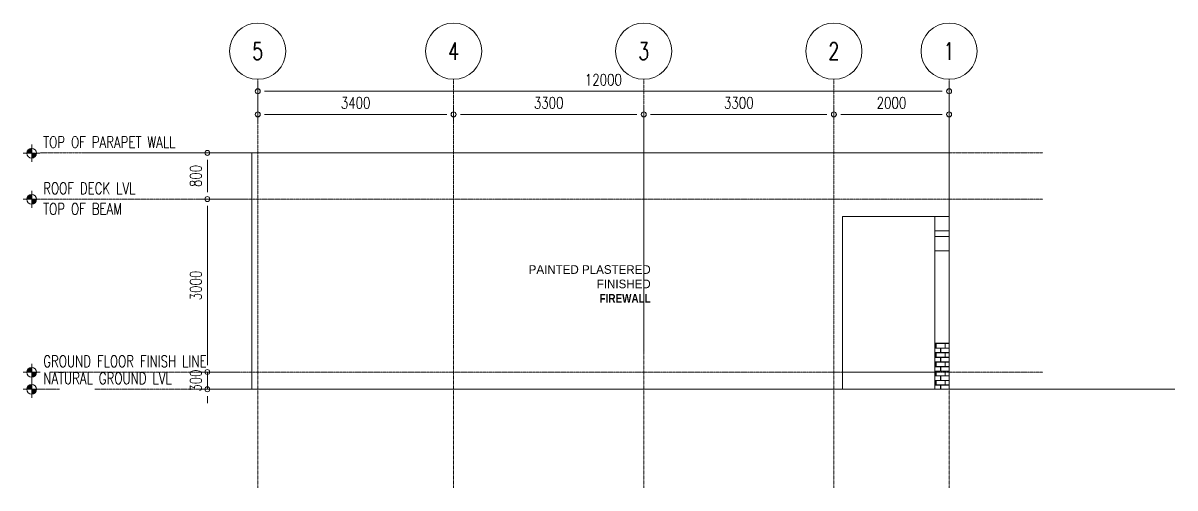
# Model space of a CAD drawing. Header units: millimetres. Extents: x 1634676 to 2568129, y -408635 to -190573.
# Drawn here: x 2430549 to 2450543, y -359961 to -351898 of the extents above; entities that cross this region are included whole.
import ezdxf
from ezdxf.enums import TextEntityAlignment as Align

# ---------------------------------------------------------------- set-up
doc = ezdxf.new("R2010")
doc.units = ezdxf.units.MM
doc.header["$MEASUREMENT"] = 0
doc.linetypes.add('PHANTOM', pattern=[2.5, 1.25, -0.25, 0.25, -0.25, 0.25, -0.25])
doc.linetypes.add('PHANTOMX2', pattern=[5, 2.5, -0.5, 0.5, -0.5, 0.5, -0.5])
doc.layers.get('0').update_dxf_attribs({"lineweight": 15})
doc.layers.get('Defpoints').update_dxf_attribs({"color": 250})
for name, color, linetype, lineweight in [('.2', 2, 'Continuous', 20), ('ST-ANNOT_A', 74, 'Continuous', 20), ('ST-ANNOT_ALeadLines', 250, 'Continuous', 13), ('ST-DIM_E', 250, 'Continuous', 13), ('ST-GRID_E', 250, 'PHANTOM', 15), ('ST-HATCH_E', 250, 'Continuous', 9)]:
    doc.layers.add(name, color=color, linetype=linetype, lineweight=lineweight)
doc.layers.add('Layer3', color=3, linetype='Continuous')
doc.styles.add('ST_TEXT', font='romans.shx', dxfattribs={"width": 0.75})
doc.styles.get("Standard").update_dxf_attribs({"font": 'GOTHIC.TTF'})
doc.dimstyles.new('ST_D100', dxfattribs={"dimscale": 100, "dimtxt": 2, "dimasz": 1.2, "dimexe": 1.5, "dimexo": 1, "dimgap": 1, "dimtad": 1, "dimdec": 0, "dimzin": 1, "dimdsep": 46, "dimtxsty": 'ST_TEXT', "dimblk": 'OpenIndicator', "dimcen": 1, "dimclrd": 256, "dimclre": 256, "dimclrt": 7, "dimadec": 0, "dimazin": 0, "dimtfac": 1, "dimtdec": 0, "dimtix": 1, "dimtmove": 2, "dimatfit": 3, "dimldrblk": 'OPEN90', "dimfxl": 0.075, "dimlwd": -1, "dimlwe": -1, "dimarcsym": 0})

# ---------------------------------------------------------------- blocks, each defined once
blk = doc.blocks.new('*U1405')
at = {"layer": 'ST-ANNOT_A', "color": 70, "linetype": 'Continuous', "ltscale": 10}
blk.add_circle((0, 1300), 1300, dxfattribs=at)
at = {"layer": 'ST-GRID_E', "ltscale": 5}
blk.add_line((0, 0), (0, -18902), dxfattribs=at)
at = {"layer": 'ST-ANNOT_A', "color": 7, "style": 'ST_TEXT', "width": 0.75}
blk.add_attdef('A', text='', height=800, dxfattribs=at).set_placement((0, 1300), align=Align.MIDDLE_CENTER)
blk = doc.blocks.new('*U1406')
at = {"layer": 'ST-ANNOT_A', "color": 70, "linetype": 'Continuous', "ltscale": 10}
blk.add_circle((0, 1300), 1300, dxfattribs=at)
at = {"layer": 'ST-GRID_E', "ltscale": 5}
blk.add_line((0, 0), (0, -18902), dxfattribs=at)
at = {"layer": 'ST-ANNOT_A', "color": 7, "style": 'ST_TEXT', "width": 0.75}
blk.add_attdef('A', text='', height=800, dxfattribs=at).set_placement((0, 1300), align=Align.MIDDLE_CENTER)
blk = doc.blocks.new('*U1407')
at = {"layer": 'ST-ANNOT_A', "color": 70, "linetype": 'Continuous', "ltscale": 10}
blk.add_circle((0, 1300), 1300, dxfattribs=at)
at = {"layer": 'ST-GRID_E', "ltscale": 5}
blk.add_line((0, 0), (0, -18902), dxfattribs=at)
at = {"layer": 'ST-ANNOT_A', "color": 7, "style": 'ST_TEXT', "width": 0.75}
blk.add_attdef('A', text='', height=800, dxfattribs=at).set_placement((0, 1300), align=Align.MIDDLE_CENTER)
blk = doc.blocks.new('*U1408')
at = {"layer": 'ST-ANNOT_A', "color": 70, "linetype": 'Continuous', "ltscale": 10}
blk.add_circle((0, 1300), 1300, dxfattribs=at)
at = {"layer": 'ST-GRID_E', "ltscale": 5}
blk.add_line((0, 0), (0, -18902), dxfattribs=at)
at = {"layer": 'ST-ANNOT_A', "color": 7, "style": 'ST_TEXT', "width": 0.75}
blk.add_attdef('A', text='', height=800, dxfattribs=at).set_placement((0, 1300), align=Align.MIDDLE_CENTER)
blk = doc.blocks.new('*U1409')
at = {"layer": 'ST-ANNOT_A', "color": 70, "linetype": 'Continuous', "ltscale": 10}
blk.add_circle((0, 1300), 1300, dxfattribs=at)
at = {"layer": 'ST-GRID_E', "ltscale": 5}
blk.add_line((0, 0), (0, -18902), dxfattribs=at)
at = {"layer": 'ST-ANNOT_A', "color": 7, "style": 'ST_TEXT', "width": 0.75}
blk.add_attdef('A', text='', height=800, dxfattribs=at).set_placement((0, 1300), align=Align.MIDDLE_CENTER)
blk = doc.blocks.new('OpenIndicator')
at = {"layer": 'ST-DIM_E'}
h = blk.add_hatch(color=255, dxfattribs=at)
h.paths.add_polyline_path([(0.35, 0), (0.36, 0, 0.414214), (0, 0.36), (0, 0.35, -0.414214)])
h.paths.add_polyline_path([(0, 0.35), (0, 0.36, 0.414214), (-0.36, 0), (-0.35, 0, -0.414214)])
h.paths.add_polyline_path([(0, -0.35), (0, -0.36, 0.414214), (0.36, 0), (0.35, 0, -0.414214)])
h.paths.add_polyline_path([(-0.35, 0), (-0.36, 0, 0.414214), (0, -0.36), (0, -0.35, -0.414214)])
at = {"layer": 'ST-DIM_E', "color": 255}
blk.add_line((0, 0.63), (0, -0.63), dxfattribs=at)
at = {"layer": 'ST-DIM_E', "color": 255, "const_width": 0.01}
blk.add_lwpolyline([(-0.63, 0), (0.63, 0)], dxfattribs=at)
at = {"layer": 'ST-DIM_E', "color": 255}
for radius in [0.365, 0.35]:
    blk.add_circle((0, 0), radius, dxfattribs=at)
blk = doc.blocks.new('*D1415')
at = {"layer": 'Defpoints', "color": 0, "ltscale": 2, "transparency": 16777216}
for p in [(2444622, -353482), (2444622, -353558), (2446622, -354358)]:
    blk.add_point(p, dxfattribs=at)
at = {"layer": 'ST-DIM_E', "ltscale": 2, "transparency": 16777216}
for p, q in [((2444622, -353458), (2444622, -353332)), ((2446502, -353482), (2444742, -353482)), ((2446622, -354258), (2446622, -353332))]:
    blk.add_line(p, q, dxfattribs=at)
at = {"layer": 'ST-DIM_E', "ltscale": 2, "transparency": 16777216, "xscale": 120, "yscale": 120, "zscale": 120, "rotation": 180}
blk.add_blockref('OpenIndicator', (2444622, -353482), dxfattribs=at)
at = {"layer": 'ST-DIM_E', "ltscale": 2, "transparency": 16777216, "xscale": 120, "yscale": 120, "zscale": 120}
blk.add_blockref('OpenIndicator', (2446622, -353482), dxfattribs=at)
at = {"layer": 'ST-DIM_E', "color": 7, "ltscale": 2, "transparency": 16777216, "insert": (2445622, -353282), "char_height": 200, "attachment_point": 5, "style": 'ST_TEXT'}
blk.add_mtext('2000', dxfattribs=at)
blk = doc.blocks.new('_Open90')
at = {"color": 0, "linetype": 'ByBlock', "lineweight": -2}
for p, q in [((0, 0), (-1, 0)), ((-0.5, 0.5), (0, 0)), ((0, 0), (-0.5, -0.5))]:
    blk.add_line(p, q, dxfattribs=at)
blk = doc.blocks.new('*D1425')
at = {"layer": 'Defpoints', "color": 0, "ltscale": 2, "transparency": 16777216}
for p in [(2441322, -353482), (2444622, -353558), (2441322, -357675)]:
    blk.add_point(p, dxfattribs=at)
at = {"layer": 'ST-DIM_E', "ltscale": 2, "transparency": 16777216}
for p, q in [((2441322, -357575), (2441322, -353332)), ((2444502, -353482), (2441442, -353482)), ((2444622, -353458), (2444622, -353332))]:
    blk.add_line(p, q, dxfattribs=at)
at = {"layer": 'ST-DIM_E', "ltscale": 2, "transparency": 16777216, "xscale": 120, "yscale": 120, "zscale": 120, "rotation": 180}
blk.add_blockref('OpenIndicator', (2441322, -353482), dxfattribs=at)
at = {"layer": 'ST-DIM_E', "ltscale": 2, "transparency": 16777216, "xscale": 120, "yscale": 120, "zscale": 120}
blk.add_blockref('OpenIndicator', (2444622, -353482), dxfattribs=at)
at = {"layer": 'ST-DIM_E', "color": 7, "ltscale": 2, "transparency": 16777216, "insert": (2442972, -353282), "char_height": 200, "attachment_point": 5, "style": 'ST_TEXT'}
blk.add_mtext('3300', dxfattribs=at)
blk = doc.blocks.new('*D1416')
at = {"layer": 'Defpoints', "color": 0, "ltscale": 2, "transparency": 16777216}
for p in [(2438022, -353482), (2441322, -353558), (2438022, -353693)]:
    blk.add_point(p, dxfattribs=at)
at = {"layer": 'ST-DIM_E', "ltscale": 2, "transparency": 16777216}
for p, q in [((2438022, -353593), (2438022, -353332)), ((2441202, -353482), (2438142, -353482)), ((2441322, -353458), (2441322, -353332))]:
    blk.add_line(p, q, dxfattribs=at)
at = {"layer": 'ST-DIM_E', "ltscale": 2, "transparency": 16777216, "xscale": 120, "yscale": 120, "zscale": 120, "rotation": 180}
blk.add_blockref('OpenIndicator', (2438022, -353482), dxfattribs=at)
at = {"layer": 'ST-DIM_E', "ltscale": 2, "transparency": 16777216, "xscale": 120, "yscale": 120, "zscale": 120}
blk.add_blockref('OpenIndicator', (2441322, -353482), dxfattribs=at)
at = {"layer": 'ST-DIM_E', "color": 7, "ltscale": 2, "transparency": 16777216, "insert": (2439672, -353282), "char_height": 200, "attachment_point": 5, "style": 'ST_TEXT'}
blk.add_mtext('3300', dxfattribs=at)
blk = doc.blocks.new('*D1417')
at = {"layer": 'Defpoints', "color": 0, "ltscale": 2, "transparency": 16777216}
for p in [(2434622, -353082), (2434622, -353730), (2446622, -353730)]:
    blk.add_point(p, dxfattribs=at)
at = {"layer": 'ST-DIM_E', "ltscale": 2, "transparency": 16777216}
for p, q in [((2434622, -353630), (2434622, -352932)), ((2446502, -353082), (2434742, -353082)), ((2446622, -353630), (2446622, -352932))]:
    blk.add_line(p, q, dxfattribs=at)
at = {"layer": 'ST-DIM_E', "ltscale": 2, "transparency": 16777216, "xscale": 120, "yscale": 120, "zscale": 120, "rotation": 180}
blk.add_blockref('OpenIndicator', (2434622, -353082), dxfattribs=at)
at = {"layer": 'ST-DIM_E', "ltscale": 2, "transparency": 16777216, "xscale": 120, "yscale": 120, "zscale": 120}
blk.add_blockref('OpenIndicator', (2446622, -353082), dxfattribs=at)
at = {"layer": 'ST-DIM_E', "color": 7, "ltscale": 2, "transparency": 16777216, "insert": (2440622, -352882), "char_height": 200, "attachment_point": 5, "style": 'ST_TEXT'}
blk.add_mtext('12000', dxfattribs=at)
blk = doc.blocks.new('*D1418')
at = {"layer": 'Defpoints', "color": 0, "ltscale": 2, "transparency": 16777216}
for p in [(2434622, -353482), (2434622, -353670), (2438022, -353652)]:
    blk.add_point(p, dxfattribs=at)
at = {"layer": 'ST-DIM_E', "ltscale": 2, "transparency": 16777216}
for p, q in [((2434622, -353570), (2434622, -353332)), ((2437902, -353482), (2434742, -353482)), ((2438022, -353552), (2438022, -353332))]:
    blk.add_line(p, q, dxfattribs=at)
at = {"layer": 'ST-DIM_E', "ltscale": 2, "transparency": 16777216, "xscale": 120, "yscale": 120, "zscale": 120, "rotation": 180}
blk.add_blockref('OpenIndicator', (2434622, -353482), dxfattribs=at)
at = {"layer": 'ST-DIM_E', "ltscale": 2, "transparency": 16777216, "xscale": 120, "yscale": 120, "zscale": 120}
blk.add_blockref('OpenIndicator', (2438022, -353482), dxfattribs=at)
at = {"layer": 'ST-DIM_E', "color": 7, "ltscale": 2, "transparency": 16777216, "insert": (2436322, -353282), "char_height": 200, "attachment_point": 5, "style": 'ST_TEXT'}
blk.add_mtext('3400', dxfattribs=at)
blk = doc.blocks.new('*U75')
at = {"layer": 'ST-ANNOT_ALeadLines', "ltscale": 2}
h = blk.add_hatch(color=256, dxfattribs=at)
h.paths.add_polyline_path([(0, 169, 0.414214), (-169, 0), (0, 0)])
h.paths.add_polyline_path([(0, -169, 0.414214), (169, 0), (0, 0)])
at = {"layer": 'ST-ANNOT_ALeadLines', "color": 2, "ltscale": 2}
for p, q in [((0, -298), (0, 298)), ((-298, 0), (298, 0))]:
    blk.add_line(p, q, dxfattribs=at)
at = {"layer": 'ST-ANNOT_ALeadLines', "linetype": 'PHANTOM', "ltscale": 2}
blk.add_line((298, 0), (964, 0), dxfattribs=at)
at = {"layer": 'ST-ANNOT_ALeadLines', "color": 2, "ltscale": 2, "const_width": 6}
for points in [[(-298, 0), (298, 0)], [(0, 298), (0, -298)]]:
    blk.add_lwpolyline(points, dxfattribs=at)
blk.add_lwpolyline([(0, 169, -0.414214), (169, 0, -0.481641), (-38, -165, -0.349855), (-169, 0, -0.414214), (0, 169, -1)], format="xyb", dxfattribs=at)
at = {"layer": 'ST-ANNOT_ALeadLines', "color": 2, "ltscale": 2}
blk.add_circle((0, 0), 169, dxfattribs=at)
at = {"layer": 'ST-ANNOT_ALeadLines', "color": 54, "ltscale": 2, "style": 'ST_TEXT', "width": 0.75}
for tag, p in [('LEVEL', (399, 182)), ('ELEVATION', (399, -532))]:
    blk.add_attdef(tag, p, '', height=400, dxfattribs=at)
blk = doc.blocks.new('*U102')
at = {"layer": 'ST-ANNOT_ALeadLines', "ltscale": 2}
h = blk.add_hatch(color=256, dxfattribs=at)
h.paths.add_polyline_path([(0, 169, 0.414214), (-169, 0), (0, 0)])
h.paths.add_polyline_path([(0, -169, 0.414214), (169, 0), (0, 0)])
at = {"layer": 'ST-ANNOT_ALeadLines', "color": 2, "ltscale": 2}
for p, q in [((0, -298), (0, 298)), ((-298, 0), (298, 0))]:
    blk.add_line(p, q, dxfattribs=at)
at = {"layer": 'ST-ANNOT_ALeadLines', "linetype": 'PHANTOM', "ltscale": 2}
blk.add_line((298, 0), (-188, 0), dxfattribs=at)
at = {"layer": 'ST-ANNOT_ALeadLines', "color": 2, "ltscale": 2, "const_width": 6}
for points in [[(-298, 0), (298, 0)], [(0, 298), (0, -298)]]:
    blk.add_lwpolyline(points, dxfattribs=at)
blk.add_lwpolyline([(0, 169, -0.414214), (169, 0, -0.481641), (-38, -165, -0.349855), (-169, 0, -0.414214), (0, 169, -1)], format="xyb", dxfattribs=at)
at = {"layer": 'ST-ANNOT_ALeadLines', "color": 2, "ltscale": 2}
blk.add_circle((0, 0), 169, dxfattribs=at)
at = {"layer": 'ST-ANNOT_ALeadLines', "color": 54, "ltscale": 2, "style": 'ST_TEXT', "width": 0.75}
for tag, p in [('LEVEL', (399, 182)), ('ELEVATION', (399, -532))]:
    blk.add_attdef(tag, p, '', height=400, dxfattribs=at)
blk = doc.blocks.new('*D1389')
at = {"layer": 'Defpoints', "color": 0, "ltscale": 2, "transparency": 16777216}
for p in [(1635466, -272743), (1634660, -275743), (1635320, -275743)]:
    blk.add_point(p, dxfattribs=at)
at = {"layer": 'ST-DIM_E', "ltscale": 2, "transparency": 16777216}
for p, q in [((1635366, -272743), (1634510, -272743)), ((1634660, -272863), (1634660, -275623)), ((1635220, -275743), (1634510, -275743))]:
    blk.add_line(p, q, dxfattribs=at)
at = {"layer": 'ST-DIM_E', "ltscale": 2, "transparency": 16777216, "xscale": 120, "yscale": 120, "zscale": 120}
for p, rotation in [((1634660, -272743), 90), ((1634660, -275743), 270)]:
    blk.add_blockref('OpenIndicator', p, dxfattribs=dict(at, rotation=rotation))
at = {"layer": 'ST-DIM_E', "color": 7, "ltscale": 2, "transparency": 16777216, "insert": (1634460, -274243), "char_height": 200, "attachment_point": 5, "rotation": 90, "style": 'ST_TEXT'}
blk.add_mtext('3000', dxfattribs=at)
blk = doc.blocks.new('*D1387')
at = {"layer": 'Defpoints', "color": 0, "ltscale": 2, "transparency": 16777216}
for p in [(1634660, -271943), (1635734, -271943), (1634736, -272743)]:
    blk.add_point(p, dxfattribs=at)
at = {"layer": 'ST-DIM_E', "ltscale": 2, "transparency": 16777216}
for p, q in [((1635634, -271943), (1634510, -271943)), ((1634660, -272623), (1634660, -272063)), ((1634636, -272743), (1634510, -272743))]:
    blk.add_line(p, q, dxfattribs=at)
at = {"layer": 'ST-DIM_E', "ltscale": 2, "transparency": 16777216, "xscale": 120, "yscale": 120, "zscale": 120}
for p, rotation in [((1634660, -271943), 90), ((1634660, -272743), 270)]:
    blk.add_blockref('OpenIndicator', p, dxfattribs=dict(at, rotation=rotation))
at = {"layer": 'ST-DIM_E', "color": 7, "ltscale": 2, "transparency": 16777216, "insert": (1634460, -272343), "char_height": 200, "attachment_point": 5, "rotation": 90, "style": 'ST_TEXT'}
blk.add_mtext('800', dxfattribs=at)
blk = doc.blocks.new('*D1388')
at = {"layer": 'Defpoints', "color": 0, "ltscale": 2, "transparency": 16777216}
for p in [(1634880, -275743), (1634660, -276043), (1634870, -276043)]:
    blk.add_point(p, dxfattribs=at)
at = {"layer": 'ST-DIM_E', "ltscale": 2, "transparency": 16777216}
for p, q in [((1634660, -275623), (1634660, -275503)), ((1634780, -275743), (1634510, -275743)), ((1634660, -275743), (1634660, -276043)), ((1634770, -276043), (1634510, -276043)), ((1634660, -276163), (1634660, -276283))]:
    blk.add_line(p, q, dxfattribs=at)
at = {"layer": 'ST-DIM_E', "ltscale": 2, "transparency": 16777216, "xscale": 120, "yscale": 120, "zscale": 120}
for p, rotation in [((1634660, -275743), 270), ((1634660, -276043), 90)]:
    blk.add_blockref('OpenIndicator', p, dxfattribs=dict(at, rotation=rotation))
at = {"layer": 'ST-DIM_E', "color": 7, "ltscale": 2, "transparency": 16777216, "insert": (1634460, -275893), "char_height": 200, "attachment_point": 5, "rotation": 90, "style": 'ST_TEXT'}
blk.add_mtext('300', dxfattribs=at)
blk = doc.blocks.new('sfdfsdfff')
at = {"layer": 'ST-DIM_E', "linetype": 'PHANTOMX2', "ltscale": 2}
for p, q in [((1649162.4, -271943.3), (1631761, -271943.3)), ((1643565.4, -271943.3), (1632541.6, -271943.3)), ((1649162.4, -272743.3), (1631761, -272743.3)), ((1649162.4, -275743.3), (1631927.5, -275743.3)), ((1649162.4, -276043.3), (1632708.2, -276043.3))]:
    blk.add_line(p, q, dxfattribs=at)
at = {"layer": 'ST-ANNOT_A'}
ref = blk.add_blockref('*U102', (1631611.8, -271947.8), dxfattribs=dict(at, xscale=0.5, yscale=0.5, zscale=0.5))
ref.add_attrib('LEVEL', 'TOP OF PARAPET WALL', (1631811.5, -271856.7), dxfattribs={"layer": 'ST-ANNOT_ALeadLines', "color": 54, "ltscale": 2, "height": 200, "style": 'ST_TEXT', "width": 0.75})
at = {"layer": 'ST-ANNOT_A', "xscale": 0.5, "yscale": 0.5, "zscale": 0.5}
blk.add_blockref('*U102', (1631611.8, -272747.8), dxfattribs=at).add_auto_attribs({'ELEVATION': 'TOP OF BEAM', 'LEVEL': 'ROOF DECK LVL'})
at = {"layer": 'ST-ANNOT_A'}
ref = blk.add_blockref('*U102', (1631611.8, -275747.8), dxfattribs=dict(at, xscale=0.5, yscale=0.5, zscale=0.5))
ref.add_attrib('LEVEL', 'GROUND FLOOR FINISH LINE', (1631811.5, -275656.7), dxfattribs={"layer": 'ST-ANNOT_ALeadLines', "color": 54, "ltscale": 2, "height": 200, "style": 'ST_TEXT', "width": 0.75})
ref = blk.add_blockref('*U75', (1631611.8, -276043.3), dxfattribs=dict(at, xscale=0.5, yscale=0.5, zscale=0.5))
ref.add_attrib('LEVEL', 'NATURAL GROUND LVL', (1631811.5, -275952.2), dxfattribs={"layer": 'ST-ANNOT_ALeadLines', "color": 54, "ltscale": 2, "height": 200, "style": 'ST_TEXT', "width": 0.75})
at = {"layer": 'ST-DIM_E', "ltscale": 2}
for base, p1, p2, picture, middle in [((1634659.8, -271943.3), (1634735.9, -272743.3), (1635733.8, -271943.3), '*D1387', (1634459.8, -272343.3)), ((1634659.8, -275743.3), (1635465.7, -272743.3), (1635319.9, -275743.3), '*D1389', (1634459.8, -274243.3)), ((1634659.8, -276043.3), (1634879.6, -275743.3), (1634869.5, -276043.3), '*D1388', (1634459.8, -275893.3))]:
    dim = blk.add_linear_dim(base=base, p1=p1, p2=p2, angle=90, dimstyle='ST_D100', dxfattribs=at)
    dim.commit()
    dim.dimension.update_dxf_attribs({"geometry": picture, "text_midpoint": middle})

msp = doc.modelspace()

# ---------------------------------------------------------------- hatches: boundary and pattern name
at = {"layer": 'ST-HATCH_E', "ltscale": 2}
h = msp.add_hatch(dxfattribs=at)
h.set_pattern_fill('AR-B816C', color=256, scale=10)
h.set_pattern_definition([(0, (751995.8, -87538.79), (80, 80), [156.25, -3.75]), (0, (751915.8, -87535.04), (80, 80), [156.25, -3.75]), (90, (751995.8, -87538.79), (-80, 80), [-83.75, 76.25]), (90, (751992.05, -87538.79), (-80, 80), [-83.75, 76.25])])
h.paths.add_polyline_path([(2446622.1, -357450.8), (2446372.1, -357450.8), (2446372.1, -358250.8), (2446622.1, -358250.8)])

# ---------------------------------------------------------------- linework, layer by layer
at = {"layer": '.2', "ltscale": 2}
for p, q in [((2434522.4, -358250.8), (2434522.4, -354150.8)), ((2434522.4, -354150.8), (2446622.1, -354150.8)), ((2446622.1, -355550.8), (2446622.1, -354150.8)), ((2444772.4, -355250.8), (2446622.1, -355250.8)), ((2444772.4, -355250.8), (2444772.4, -358250.8)), ((2446372.1, -358250.8), (2446372.1, -355250.8)), ((2446372.1, -355500.8), (2446622.1, -355500.8)), ((2446372.1, -355600.8), (2446622.1, -355600.8)), ((2446622.1, -358250.8), (2446622.1, -355550.8)), ((2446622.1, -358250.8), (2446622.1, -355550.8)), ((2446372.1, -355850.8), (2446622.1, -355850.8)), ((2446372.1, -357450.8), (2446622.1, -357450.8)), ((2444772.4, -357950.8), (2446372.1, -357950.8)), ((2450542.5, -358250.8), (2433553.1, -358250.8))]:
    msp.add_line(p, q, dxfattribs=at)
msp.add_lwpolyline([(2446622.1, -356950.8), (2446622.1, -355850.8)], dxfattribs=at)

# ---------------------------------------------------------------- block references
at = {"layer": '.2'}
msp.add_blockref('sfdfsdfff', (799087.5, -82207.5), dxfattribs=at)
at = {"layer": 'ST-DIM_E', "ltscale": 2}
ref = msp.add_blockref('*U1409', (2434622.4, -352873.2), dxfattribs=dict(at, xscale=-0.375, yscale=0.375, zscale=0.375))
ref.add_attrib('A', '5', dxfattribs={"layer": 'ST-ANNOT_A', "color": 7, "height": 300, "style": 'ST_TEXT', "width": 0.75}).set_placement((2434622.4, -352385.7), align=Align.MIDDLE_CENTER)
ref = msp.add_blockref('*U1408', (2438022.3, -352873.2), dxfattribs=dict(at, xscale=-0.375, yscale=0.375, zscale=0.375))
ref.add_attrib('A', '4', dxfattribs={"layer": 'ST-ANNOT_A', "color": 7, "height": 300, "style": 'ST_TEXT', "width": 0.75}).set_placement((2438022.3, -352385.7), align=Align.MIDDLE_CENTER)
ref = msp.add_blockref('*U1407', (2441322.2, -352873.2), dxfattribs=dict(at, xscale=-0.375, yscale=0.375, zscale=0.375))
ref.add_attrib('A', '3', dxfattribs={"layer": 'ST-ANNOT_A', "color": 7, "height": 300, "style": 'ST_TEXT', "width": 0.75}).set_placement((2441322.2, -352385.7), align=Align.MIDDLE_CENTER)
ref = msp.add_blockref('*U1406', (2444622, -352873.2), dxfattribs=dict(at, xscale=-0.375, yscale=0.375, zscale=0.375))
ref.add_attrib('A', '2', dxfattribs={"layer": 'ST-ANNOT_A', "color": 7, "height": 300, "style": 'ST_TEXT', "width": 0.75}).set_placement((2444622, -352385.7), align=Align.MIDDLE_CENTER)
ref = msp.add_blockref('*U1405', (2446622.1, -352873.2), dxfattribs=dict(at, xscale=-0.375, yscale=0.375, zscale=0.375))
ref.add_attrib('A', '1', dxfattribs={"layer": 'ST-ANNOT_A', "color": 7, "height": 300, "style": 'ST_TEXT', "width": 0.75}).set_placement((2446622.1, -352385.7), align=Align.MIDDLE_CENTER)

# ---------------------------------------------------------------- texts
at = {"layer": 'Layer3', "insert": (2441443.1, -356748), "char_height": 150, "attachment_point": 9}
msp.add_mtext_dynamic_manual_height_columns('PAINTED PLASTERED FINISHED\\P{\\fTw Cen MT Condensed|b1|i0|c0|p34;FIREWALL}', width=2808.396, gutter_width=1000, heights=[0], dxfattribs=at)

# ---------------------------------------------------------------- dimensions: what is measured, and where the dimension line sits
at = {"layer": 'ST-DIM_E', "ltscale": 2}
for base, p1, p2, picture, middle in [((2434622.4, -353082.1), (2446622.1, -353729.9), (2434622.4, -353729.9), '*D1417', (2440622.3, -352882.1)), ((2434622.4, -353481.8), (2438022.3, -353652.1), (2434622.4, -353670.1), '*D1418', (2436322.4, -353281.8)), ((2438022.3, -353481.8), (2441322.2, -353557.9), (2438022.3, -353693.1), '*D1416', (2439672.3, -353281.8)), ((2441322.2, -353481.8), (2444622, -353557.9), (2441322.2, -357675), '*D1425', (2442972.1, -353281.8)), ((2444622, -353481.8), (2446622.1, -354358.4), (2444622, -353557.9), '*D1415', (2445622.1, -353281.8))]:
    dim = msp.add_linear_dim(base=base, p1=p1, p2=p2, angle=180, dimstyle='ST_D100', dxfattribs=at)
    dim.commit()
    dim.dimension.update_dxf_attribs({"geometry": picture, "text_midpoint": middle})

doc.saveas('drawing.dxf')
